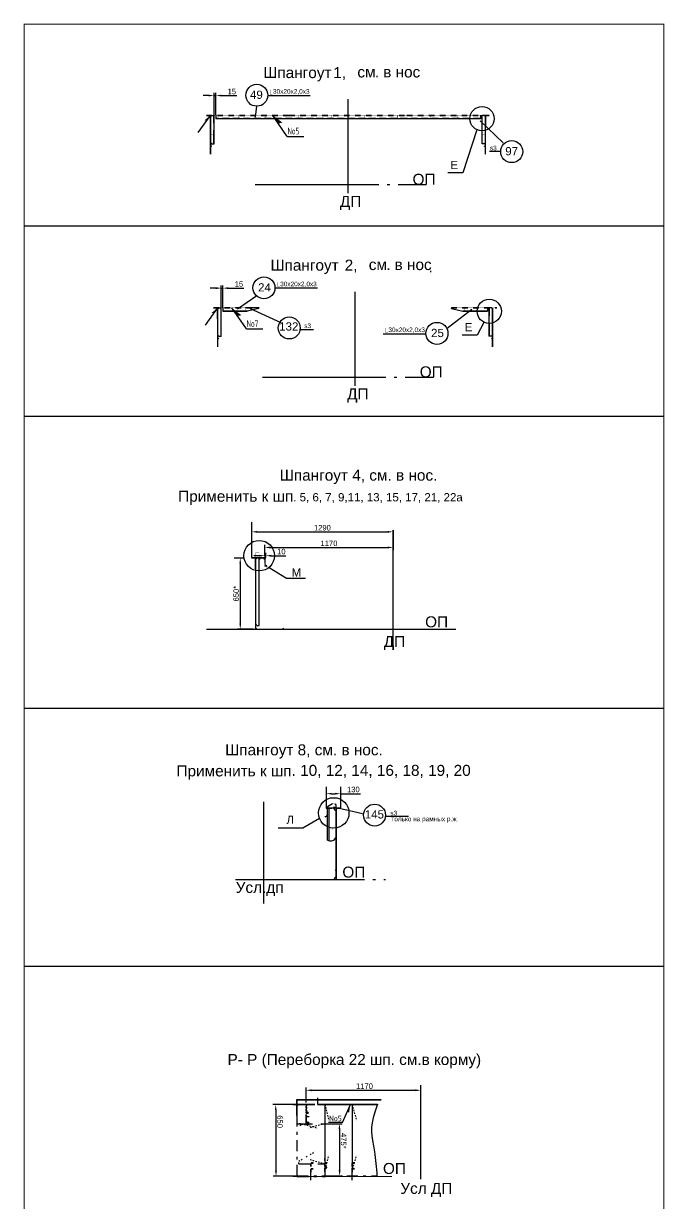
# Model space of a CAD drawing. Header units: millimetres. Extents: x -19561 to 47775, y 28910 to 69910.
# Drawn here: x 41940 to 47775, y 41092 to 51833 of the extents above; entities that cross this region are included whole.
import ezdxf
from ezdxf.enums import TextEntityAlignment as Align

# ---------------------------------------------------------------- set-up
doc = ezdxf.new("R2010")
doc.units = ezdxf.units.MM
doc.header["$MEASUREMENT"] = 0
for name, pattern in [('DASH1', [75, 50, -25]), ('DASH13', [50, 25, -25]), ('DASH2', [1300, 1125, -75, 25, -75]), ('DASH4', [175, 100, -75]), ('DASH5', [225, 100, -50, 25, -50]), ('DASH6', [25, 12.5, -12.5]), ('K5LT32768', [0]), ('K5LT32769', [0]), ('K5LT32770', [100, 50, -50]), ('K5LT32771', [1300, 1125, -75, 25, -75]), ('K5LT32772', [187.5, 125, -62.5]), ('K5LT32774', [0]), ('K5LT32777', [95.25, 63.5, -31.75]), ('K5LT32779', [25, 12.5, -12.5])]:
    doc.linetypes.add(name, pattern=pattern)
doc.styles.add('2_5', font='txt.shx', dxfattribs={"height": 2.5})
doc.styles.add('Arial', font='arial.ttf')
doc.styles.add('KTEXTSTYLE', font='GOST_AU.SHX', dxfattribs={"width": 0.96, "height": 5})
doc.styles.add('style5', font='arial.ttf', dxfattribs={"height": 3})
doc.dimstyles.new('seatech', dxfattribs={"dimscale": 20, "dimtxt": 2.5, "dimasz": 2.5, "dimexe": 1.25, "dimexo": 0, "dimtad": 1, "dimdec": 0, "dimtxsty": 'Standard', "dimcen": 2.5, "dimclrd": 7, "dimclre": 7, "dimclrt": 4, "dimadec": 0, "dimazin": 0, "dimtfac": 1, "dimtdec": 0, "dimtmove": 0, "dimatfit": 3, "dimfxl": 1.25, "dimarcsym": 0})

# ---------------------------------------------------------------- blocks, each defined once
blk = doc.blocks.new('*D2232')
at = {"color": 7, "lineweight": -2}
for p, q in [((43625, 51178), (43575, 51178)), ((43675, 50999), (43675, 51203)), ((43675, 51178), (43690, 51178)), ((43690, 50999), (43690, 51203)), ((43740, 51178), (43882, 51178))]:
    blk.add_line(p, q, dxfattribs=at)
at = {"color": 7}
for points in [[(43625, 51170), (43625, 51186), (43675, 51178)], [(43740, 51186), (43740, 51170), (43690, 51178)]]:
    blk.add_solid(points, dxfattribs=at)
at = {"layer": 'Defpoints', "color": 0}
for p in [(43690, 51178), (43675, 50999), (43690, 50999)]:
    blk.add_point(p, dxfattribs=at)
at = {"color": 4, "ltscale": 20, "insert": (43836, 51215), "char_height": 50, "attachment_point": 5}
blk.add_mtext('15', dxfattribs=at)
blk = doc.blocks.new('*D2233')
at = {"color": 7, "lineweight": -2}
for p, q in [((43690, 49425), (43640, 49425)), ((43740, 49246), (43740, 49450)), ((43740, 49425), (43755, 49425)), ((43755, 49246), (43755, 49450)), ((43805, 49425), (43947, 49425))]:
    blk.add_line(p, q, dxfattribs=at)
at = {"color": 7}
for points in [[(43690, 49416), (43690, 49433), (43740, 49425)], [(43805, 49433), (43805, 49416), (43755, 49425)]]:
    blk.add_solid(points, dxfattribs=at)
at = {"layer": 'Defpoints', "color": 0}
for p in [(43755, 49425), (43740, 49246), (43755, 49246)]:
    blk.add_point(p, dxfattribs=at)
at = {"color": 4, "ltscale": 20, "insert": (43901, 49462), "char_height": 50, "attachment_point": 5}
blk.add_mtext('15', dxfattribs=at)
blk = doc.blocks.new('*D2241')
at = {"color": 7, "linetype": 'Continuous', "lineweight": -2}
for p, q in [((43856, 46968), (43938, 46968)), ((43913, 46918), (43913, 46369)), ((44031, 46319), (43888, 46319))]:
    blk.add_line(p, q, dxfattribs=at)
at = {"color": 7}
for points in [[(43921, 46918), (43905, 46918), (43913, 46968)], [(43905, 46369), (43921, 46369), (43913, 46319)]]:
    blk.add_solid(points, dxfattribs=at)
at = {"layer": 'Defpoints', "color": 0}
for p in [(43856, 46968), (43913, 46319), (44031, 46319)]:
    blk.add_point(p, dxfattribs=at)
at = {"color": 4, "ltscale": 20, "insert": (43876, 46643), "char_height": 50, "attachment_point": 5, "rotation": 90}
blk.add_mtext('650*', dxfattribs=at)
blk = doc.blocks.new('*D2244')
at = {"color": 7, "linetype": 'Continuous', "lineweight": -2}
for p, q in [((44016, 47293), (44016, 47181)), ((44066, 47206), (45256, 47206)), ((45306, 47221), (45306, 47181))]:
    blk.add_line(p, q, dxfattribs=at)
at = {"color": 7}
for points in [[(44066, 47214), (44066, 47198), (44016, 47206)], [(45256, 47198), (45256, 47214), (45306, 47206)]]:
    blk.add_solid(points, dxfattribs=at)
at = {"layer": 'Defpoints', "color": 0}
for p in [(44016, 47293), (45306, 47221), (45306, 47206)]:
    blk.add_point(p, dxfattribs=at)
at = {"color": 4, "ltscale": 20, "insert": (44661, 47243), "char_height": 50, "attachment_point": 5}
blk.add_mtext('1290', dxfattribs=at)
blk = doc.blocks.new('*D2242')
at = {"color": 7, "linetype": 'Continuous', "lineweight": -2}
for p, q in [((45306, 47221), (45306, 47039)), ((44136, 46989), (44136, 47089)), ((44186, 47064), (45256, 47064))]:
    blk.add_line(p, q, dxfattribs=at)
at = {"color": 7}
for points in [[(44186, 47072), (44186, 47055), (44136, 47064)], [(45256, 47055), (45256, 47072), (45306, 47064)]]:
    blk.add_solid(points, dxfattribs=at)
at = {"layer": 'Defpoints', "color": 0}
for p in [(45306, 47221), (45306, 47064), (44136, 46989)]:
    blk.add_point(p, dxfattribs=at)
at = {"color": 4, "ltscale": 20, "insert": (44721, 47101), "char_height": 50, "attachment_point": 5}
blk.add_mtext('1170', dxfattribs=at)
blk = doc.blocks.new('*D2245')
at = {"color": 7, "linetype": 'Continuous', "lineweight": -2}
for p, q in [((44086, 46989), (44036, 46989)), ((44136, 46989), (44136, 47014)), ((44136, 46989), (44146, 46989)), ((44146, 46972), (44146, 47014)), ((44196, 46989), (44329, 46989))]:
    blk.add_line(p, q, dxfattribs=at)
at = {"color": 7}
for points in [[(44086, 46980), (44086, 46997), (44136, 46989)], [(44196, 46997), (44196, 46980), (44146, 46989)]]:
    blk.add_solid(points, dxfattribs=at)
at = {"layer": 'Defpoints', "color": 0}
for p in [(44136, 46989), (44146, 46989), (44146, 46972)]:
    blk.add_point(p, dxfattribs=at)
at = {"color": 4, "ltscale": 20, "insert": (44287, 47026), "char_height": 50, "attachment_point": 5}
blk.add_mtext('10', dxfattribs=at)
blk = doc.blocks.new('*D2272')
at = {"color": 7, "lineweight": -2}
for p, q in [((44522, 41992), (44211, 41991)), ((44236, 41941), (44238, 41390)), ((44525, 41341), (44214, 41340))]:
    blk.add_line(p, q, dxfattribs=at)
at = {"color": 7}
for points in [[(44244, 41941), (44228, 41941), (44236, 41991)], [(44230, 41390), (44247, 41390), (44239, 41340)]]:
    blk.add_solid(points, dxfattribs=at)
at = {"layer": 'Defpoints', "color": 0}
for p in [(44522, 41992), (44239, 41340), (44525, 41341)]:
    blk.add_point(p, dxfattribs=at)
at = {"color": 4, "ltscale": 20, "insert": (44274, 41836), "char_height": 50, "attachment_point": 5, "rotation": 270.234}
blk.add_mtext('650', dxfattribs=at)
blk = doc.blocks.new('*D2273')
at = {"color": 7, "lineweight": -2}
for p, q in [((44662, 41817), (44841, 41817)), ((44817, 41767), (44818, 41392)), ((44664, 41342), (44843, 41342))]:
    blk.add_line(p, q, dxfattribs=at)
at = {"color": 7}
for points in [[(44825, 41767), (44808, 41767), (44816, 41817)], [(44809, 41392), (44826, 41392), (44818, 41342)]]:
    blk.add_solid(points, dxfattribs=at)
at = {"layer": 'Defpoints', "color": 0}
for p in [(44662, 41817), (44664, 41342), (44818, 41342)]:
    blk.add_point(p, dxfattribs=at)
at = {"color": 4, "ltscale": 20, "insert": (44854, 41662), "char_height": 50, "attachment_point": 5, "rotation": 270.1747}
blk.add_mtext('475*', dxfattribs=at)
blk = doc.blocks.new('*D2274')
at = {"color": 7, "lineweight": -2}
for p, q in [((44512, 42012), (44512, 42147)), ((44562, 42122), (45507, 42122)), ((45557, 42012), (45557, 42147))]:
    blk.add_line(p, q, dxfattribs=at)
at = {"color": 7}
for points in [[(44562, 42130), (44562, 42113), (44512, 42122)], [(45507, 42113), (45507, 42130), (45557, 42122)]]:
    blk.add_solid(points, dxfattribs=at)
at = {"layer": 'Defpoints', "color": 0}
for p in [(45557, 42122), (44512, 42012), (45557, 42012)]:
    blk.add_point(p, dxfattribs=at)
at = {"color": 4, "ltscale": 20, "insert": (45044, 42159), "char_height": 50, "attachment_point": 5}
blk.add_mtext('1170', dxfattribs=at)
blk = doc.blocks.new('*D2276')
at = {"color": 7, "linetype": 'Continuous', "lineweight": -2}
for p, q in [((44696, 44885), (44696, 44797)), ((44746, 44822), (44776, 44822)), ((44826, 44885), (44826, 44797)), ((44826, 44822), (45009, 44822))]:
    blk.add_line(p, q, dxfattribs=at)
at = {"color": 7}
for points in [[(44746, 44830), (44746, 44814), (44696, 44822)], [(44776, 44814), (44776, 44830), (44826, 44822)]]:
    blk.add_solid(points, dxfattribs=at)
at = {"layer": 'Defpoints', "color": 0}
for p in [(44696, 44885), (44826, 44885), (44826, 44822)]:
    blk.add_point(p, dxfattribs=at)
at = {"color": 4, "ltscale": 20, "insert": (44943, 44860), "char_height": 50, "attachment_point": 5}
blk.add_mtext('130', dxfattribs=at)

msp = doc.modelspace()

# ---------------------------------------------------------------- hatches: boundary and pattern name
for points in [[(43586.48474, 50952.51631), (43606.64472, 50948.34459), (43641.11793, 50996.69926)], [(44297.19538, 50930.74331), (44259.18657, 50924.66347), (44208.43679, 50997.75227)], [(43651.77412, 49199.21813), (43671.93411, 49195.04642), (43706.40732, 49243.40109)], [(43924.43329, 49177.44514), (43886.42448, 49171.36529), (43835.6747, 49244.4541)], [(44135.77318, 46968.67393), (44140.77318, 46968.67393), (44140.77318, 46905.37565), (44141.01439, 46904.00754), (44141.70897, 46902.80448), (44142.77318, 46901.91154), (44152.77318, 46896.13804), (44154.04979, 46894.96824), (44154.71239, 46893.36851), (44154.63682, 46891.63865), (44153.83739, 46890.10276), (44152.46361, 46889.04868), (44150.77318, 46888.67393), (44135.77318, 46888.67393)], [(44705.93987, 44689.73275), (44700.93987, 44689.73275), (44700.93987, 44626.43447), (44700.69866, 44625.06637), (44700.00408, 44623.86331), (44698.93987, 44622.97036), (44688.93987, 44617.19686), (44687.66326, 44616.02706), (44687.00066, 44614.42733), (44687.0761, 44612.69747), (44687.87566, 44611.16159), (44689.24944, 44610.10751), (44690.93987, 44609.73275), (44705.93987, 44609.73275)]]:
    msp.add_hatch(color=0).paths.add_polyline_path(points)
at = {"linetype": 'Continuous'}
msp.add_hatch(color=0, dxfattribs=at).paths.add_polyline_path([(44512.14548, 41991.93517), (44517.14548, 41991.93517), (44517.14548, 41928.63689), (44517.38669, 41927.26879), (44518.08127, 41926.06573), (44519.14548, 41925.17278), (44529.14548, 41919.39928), (44530.42209, 41918.22948), (44531.08469, 41916.62975), (44531.00912, 41914.89989), (44530.20969, 41913.36401), (44528.83591, 41912.30993), (44527.14548, 41911.93517), (44512.14548, 41911.93517)])

# ---------------------------------------------------------------- linework, layer by layer
for p, q in [((44162.789, 51179.98683), (44549.89332, 51179.98683)), ((44060.67019, 51081.38942), (44049.76499, 50980.5845)), ((43689.86509, 50969.48284), (46099.86509, 50969.48284)), ((46099.86509, 50967.48284), (43689.86509, 50967.48284)), ((46285.11859, 50667.57818), (46181.91622, 50667.57818)), ((44228.07838, 49426.68866), (44615.1827, 49426.68866)), ((44062.61998, 49354.25681), (43888.15788, 49231.98535)), ((43755.15448, 49216.18467), (43976.84736, 49216.18467)), ((43978.88336, 49214.18467), (43755.15448, 49214.18467)), ((45797.28767, 49060.5528), (46020.76246, 49233.23301)), ((45938.96133, 49216.18467), (46165.15448, 49216.18467)), ((46165.15448, 49214.18467), (45938.96133, 49214.18467)), ((44462.54819, 49049.20229), (44581.346, 49049.20229)), ((45213.24295, 49009.59817), (45600.34727, 49009.59817)), ((44015.77318, 47205.98305), (44015.77318, 46971.67393)), ((44135.77318, 46988.67393), (44135.77318, 46971.67393)), ((44176.83654, 46881.45417), (44335.02321, 46783.18511)), ((44335.02321, 46783.18511), (44508.17358, 46783.18511)), ((44695.93987, 44797.04159), (44695.93987, 44689.73275)), ((44825.93987, 44797.04159), (44825.93987, 44692.73275))]:
    msp.add_line(p, q)
at = {"color": 0, "linetype": 'K5LT32771'}
for p, q in [((44894.86509, 50288.23568), (44894.86509, 51143.89704)), ((44049.42052, 50367.21239), (45606.95031, 50367.21239)), ((44960.15448, 48534.93751), (44960.15448, 49390.59886)), ((44114.7099, 48613.91422), (45672.23969, 48613.91422)), ((45558.57248, 41312.03182), (45558.57248, 42167.69317))]:
    msp.add_line(p, q, dxfattribs=at)
at = {"color": 0, "linetype": 'K5LT32768'}
for p, q in [((43529.92437, 50841.14773), (43641.23156, 50996.67074)), ((44341.23995, 50806.15231), (44208.43679, 50997.75227)), ((46096.18458, 50946.47264), (46306.58258, 50747.29001)), ((46067.2225, 50865.28982), (45939.26982, 50473.46503)), ((44341.23995, 50806.15231), (44490.57886, 50806.15231)), ((45939.26982, 50473.46503), (45804.6042, 50473.46503)), ((43595.21375, 49087.84956), (43706.52094, 49243.37257)), ((43968.47786, 49052.85414), (43835.6747, 49244.4541)), ((46132.51188, 49111.99164), (46069.32561, 48997.45037)), ((43968.47786, 49052.85414), (44117.81677, 49052.85414)), ((46069.32561, 48997.45037), (45934.65998, 48997.45037))]:
    msp.add_line(p, q, dxfattribs=at)
at = {"color": 0, "linetype": 'K5LT32770'}
for p, q in [((43604.86509, 51000.48284), (44359.03941, 51000.48284)), ((43604.86509, 50997.48284), (44359.03941, 50997.48284)), ((43689.86509, 50997.48284), (43689.86509, 50967.48284)), ((44359.03941, 51000.48284), (45430.6909, 51000.48284)), ((44359.03941, 50997.48284), (45430.6909, 50997.48284)), ((45430.6909, 51000.48284), (46184.86509, 51000.48284)), ((45430.6909, 50997.48284), (46184.86509, 50997.48284)), ((46099.86509, 50997.48284), (46099.86509, 50967.48284)), ((43670.15448, 49247.18467), (44085.38218, 49247.18467)), ((43670.15448, 49244.18467), (44085.38218, 49244.18467)), ((43755.15448, 49244.18467), (43755.15448, 49214.18467)), ((45834.22588, 49244.18467), (46250.15448, 49244.18467)), ((45835.44714, 49247.18467), (46250.15448, 49247.18467)), ((46165.15448, 49244.18467), (46165.15448, 49214.18467)), ((44135.77318, 46968.67393), (44135.77318, 46888.67393)), ((44695.93987, 44692.73275), (44825.93987, 44692.73275)), ((44695.93987, 44689.73275), (44825.93987, 44689.73275)), ((44705.93987, 44609.73275), (44705.93987, 44689.73275)), ((44700.00408, 44623.86331), (44698.93987, 44622.97036)), ((44700.69866, 44625.06637), (44700.00408, 44623.86331)), ((44700.93987, 44626.43447), (44700.69866, 44625.06637))]:
    msp.add_line(p, q, dxfattribs=at)
at = {"color": 0, "linetype": 'K5LT32769'}
for p, q in [((43640.86509, 50897.48284), (43640.86509, 50997.48284)), ((43644.86509, 50897.48284), (43644.86509, 50997.48284)), ((43651.86509, 50997.48284), (43674.86509, 50997.48284)), ((43674.86509, 50739.41796), (43674.86509, 50997.48284)), ((46114.86509, 50739.41802), (46114.86509, 50997.48284)), ((46137.86509, 50997.48284), (46114.86509, 50997.48284)), ((46144.86509, 50897.48284), (46144.86509, 50997.48284)), ((46148.86509, 50897.48284), (46148.86509, 50997.48284)), ((43642.86509, 50702.08813), (43642.86509, 50897.48284)), ((43644.86509, 50702.08813), (43644.86509, 50897.48284)), ((46144.86509, 50702.08803), (46144.86509, 50897.48284)), ((46146.86509, 50702.08803), (46146.86509, 50897.48284)), ((43642.86509, 50644.19335), (43642.86509, 50702.08813)), ((43644.86509, 50720.78518), (43644.86509, 50739.41787)), ((43647.02818, 50720.50765), (43644.86509, 50720.78518)), ((43644.86509, 50644.19335), (43644.86509, 50702.08813)), ((43648.9796, 50719.70217), (43647.02818, 50720.50765)), ((43650.52818, 50718.44759), (43648.9796, 50719.70217)), ((43651.52244, 50716.86675), (43650.52818, 50718.44759)), ((43651.86509, 50715.11437), (43651.52244, 50716.86675)), ((43651.86509, 50739.41796), (43674.86509, 50739.41796)), ((46137.86509, 50739.41802), (46114.86509, 50739.41802)), ((46137.86509, 50715.11446), (46138.20775, 50716.86684)), ((46138.20775, 50716.86684), (46139.20201, 50718.44768)), ((46139.20201, 50718.44768), (46140.75059, 50719.70226)), ((46140.75059, 50719.70226), (46142.70201, 50720.50774)), ((46142.70201, 50720.50774), (46144.86509, 50720.78527)), ((46144.86509, 50720.78527), (46144.86509, 50739.41796)), ((46144.86509, 50644.19329), (46144.86509, 50702.08803)), ((46146.86509, 50644.19329), (46146.86509, 50702.08803)), ((43706.15448, 49144.18467), (43706.15448, 49244.18467)), ((43710.15448, 49144.18467), (43710.15448, 49244.18467)), ((43717.15448, 49244.18467), (43740.15448, 49244.18467)), ((43740.15448, 48986.11979), (43740.15448, 49244.18467)), ((46180.15448, 48986.11985), (46180.15448, 49244.18467)), ((46203.15448, 49244.18467), (46180.15448, 49244.18467)), ((46210.15448, 49144.18467), (46210.15448, 49244.18467)), ((46214.15448, 49144.18467), (46214.15448, 49244.18467)), ((43708.15448, 48948.78995), (43708.15448, 49144.18467)), ((43710.15448, 48948.78995), (43710.15448, 49144.18467)), ((46210.15448, 48948.78986), (46210.15448, 49144.18467)), ((46212.15448, 48948.78986), (46212.15448, 49144.18467)), ((43710.15448, 48967.487), (43710.15448, 48986.11969)), ((43717.15448, 48986.11979), (43740.15448, 48986.11979)), ((46203.15448, 48986.11985), (46180.15448, 48986.11985)), ((46210.15448, 48967.4871), (46210.15448, 48986.11979)), ((43708.15448, 48890.89518), (43708.15448, 48948.78995)), ((43712.31756, 48967.20948), (43710.15448, 48967.487)), ((43710.15448, 48890.89518), (43710.15448, 48948.78995)), ((43714.26898, 48966.404), (43712.31756, 48967.20948)), ((43715.81756, 48965.14942), (43714.26898, 48966.404)), ((43716.81183, 48963.56858), (43715.81756, 48965.14942)), ((43717.15448, 48961.8162), (43716.81183, 48963.56858)), ((46203.15448, 48961.81629), (46203.49713, 48963.56867)), ((46203.49713, 48963.56867), (46204.49139, 48965.14951)), ((46204.49139, 48965.14951), (46206.03998, 48966.40409)), ((46206.03998, 48966.40409), (46207.99139, 48967.20957)), ((46207.99139, 48967.20957), (46210.15448, 48967.4871)), ((46210.15448, 48890.89512), (46210.15448, 48948.78986)), ((46212.15448, 48890.89512), (46212.15448, 48948.78986)), ((44765.93987, 44689.73275), (44705.93987, 44689.73275))]:
    msp.add_line(p, q, dxfattribs=at)
at = {"color": 0, "linetype": 'K5LT32772'}
for p, q in [((43672.86509, 50738.2513), (43672.86509, 50998.64953)), ((46116.86509, 50738.25136), (46116.86509, 50998.64953)), ((43738.15448, 48984.95313), (43738.15448, 49245.35135)), ((46182.15448, 48984.95319), (46182.15448, 49245.35135))]:
    msp.add_line(p, q, dxfattribs=at)
at = {"color": 0, "linetype": 'K5LT32777'}
for p, q in [((46099.86509, 50969.48284), (43689.86509, 50969.48284)), ((43972.77364, 49216.18467), (43755.15448, 49216.18467)), ((46165.15448, 49216.18467), (45941.15448, 49216.18467))]:
    msp.add_line(p, q, dxfattribs=at)
at = {"color": 2, "ltscale": 20}
for p, q in [((41944.88657, 49991.93245), (47770.45414, 49991.93245)), ((41944.88657, 48257.6058), (47770.45414, 48257.6058)), ((41944.88657, 45601.23205), (47770.45414, 45601.23205)), ((41944.88657, 43252.20734), (47770.45414, 43252.20734))]:
    msp.add_line(p, q, dxfattribs=at)
at = {"color": 2}
for p, q in [((44085.38218, 49244.18467), (43960.15448, 49244.18467)), ((44083.35135, 49238.86289), (43979.15448, 49216.18467)), ((44002.97771, 49238.01633), (44282.78257, 49110.91307)), ((44083.35135, 49238.86289), (44083.35135, 49244.7042)), ((45836.95761, 49238.86289), (45836.74418, 49243.82084)), ((45836.95761, 49238.86289), (45941.15448, 49216.18467)), ((44706.0498, 44692.77243), (44776.14452, 44692.87149)), ((44706.1594, 44701.09788), (44706.14752, 44692.87149)), ((44753.03708, 44731.14204), (44706.1594, 44701.09788)), ((44762.52438, 44703.69752), (45027.26005, 44642.84738)), ((44774.06334, 44728.5928), (44784.59999, 44719.81767)), ((44784.59999, 44700.51311), (44776.16936, 44692.93068)), ((44784.59999, 44719.81767), (44784.59999, 44700.51311)), ((45239.03248, 44618.18744), (45446.35202, 44618.18744)), ((44429.49413, 42036.90416), (45197.12217, 42036.90416)), ((44429.49413, 41995.95811), (44429.49413, 42036.90416)), ((44429.49413, 42033.63656), (45197.12217, 42033.63656)), ((44431.79103, 41995.95811), (44431.79103, 42036.90416)), ((44619.71877, 41995.98399), (44619.71877, 42053.01464))]:
    msp.add_line(p, q, dxfattribs=at)
at = {"color": 7, "linetype": 'K5LT32771'}
for p, q in [((45305.77318, 46130.30799), (45305.77318, 47221.46363)), ((43605.77318, 46318.67393), (45801.9004, 46318.67393)), ((44127.6097, 43823.6821), (44127.6097, 44747.21539)), ((43919.33682, 44039.73275), (45235.93987, 44039.73275))]:
    msp.add_line(p, q, dxfattribs=at)
at = {"color": 0}
for p, q in [((44015.77318, 46971.67393), (44145.77318, 46971.67393)), ((44015.77318, 46968.67393), (44145.77318, 46968.67393))]:
    msp.add_line(p, q, dxfattribs=at)
at = {"color": 7, "linetype": 'K5LT32769'}
for p, q in [((44051.77318, 46868.67393), (44051.77318, 46968.67393)), ((44055.77318, 46868.67393), (44055.77318, 46968.67393)), ((44062.77318, 46968.67393), (44085.77318, 46968.67393)), ((44085.77318, 46353.67392), (44085.77318, 46968.67393)), ((44053.77318, 46318.67393), (44053.77318, 46868.67393)), ((44055.77318, 46318.67393), (44055.77318, 46868.67393)), ((44055.77318, 46325.67393), (44055.77318, 46353.67393)), ((44055.77318, 46318.67393), (45876.28864, 46318.67393)), ((44062.77318, 46353.67393), (44085.77318, 46353.67392)), ((44705.93987, 44399.49821), (44705.93987, 44687.14584)), ((44721.93987, 44394.879), (44721.93987, 44689.73275)), ((44785.93987, 44589.73275), (44785.93987, 44689.73275)), ((44789.93987, 44589.73275), (44789.93987, 44689.73275)), ((44785.93987, 44039.73275), (44785.93987, 44589.73275)), ((44787.93987, 44039.73275), (44787.93987, 44589.73275)), ((43869.43691, 44039.73275), (44785.93987, 44039.73275)), ((44785.93987, 44059.73275), (44785.93987, 44119.73275))]:
    msp.add_line(p, q, dxfattribs=at)
at = {"color": 7, "linetype": 'K5LT32772'}
msp.add_line((44083.77318, 46352.50726), (44083.77318, 46969.84061), dxfattribs=at)
at = {"color": 1, "linetype": 'K5LT32770', "true_color": 0xff0000}
for p, q in [((44141.01439, 46904.00754), (44140.77318, 46905.37565)), ((44141.70897, 46902.80448), (44141.01439, 46904.00754)), ((44142.77318, 46901.91154), (44141.70897, 46902.80448)), ((44152.77318, 46896.13804), (44142.77318, 46901.91154)), ((44152.46361, 46889.04868), (44153.83739, 46890.10276)), ((44154.04979, 46894.96824), (44152.77318, 46896.13804)), ((44153.83739, 46890.10276), (44154.63682, 46891.63865)), ((44154.71239, 46893.36851), (44154.04979, 46894.96824)), ((44154.63682, 46891.63865), (44154.71239, 46893.36851)), ((44687.66326, 44616.02706), (44687.00066, 44614.42733)), ((44687.00066, 44614.42733), (44687.0761, 44612.69747)), ((44687.0761, 44612.69747), (44687.87566, 44611.16159)), ((44687.87566, 44611.16159), (44689.24944, 44610.10751))]:
    msp.add_line(p, q, dxfattribs=at)
at = {"color": 7, "linetype": 'K5LT32768'}
for p, q in [((45305.77318, 46278.67393), (45305.77318, 46358.67393)), ((44635.25633, 44595.48436), (44483.14907, 44507.66351)), ((44483.14907, 44507.66351), (44257.37311, 44507.66351))]:
    msp.add_line(p, q, dxfattribs=at)
at = {"color": 0, "linetype": 'Continuous'}
for p, q in [((44392.14548, 41994.93517), (44542.14548, 41994.93517)), ((44392.14548, 41991.93517), (44542.14548, 41991.93517)), ((44512.14548, 41831.93517), (44512.14548, 41901.93517)), ((44515.14548, 41831.93517), (44515.14548, 41901.93517)), ((44631.21432, 41994.93517), (45163.29017, 41994.93517)), ((44631.21432, 41991.93517), (45162.15922, 41991.93517)), ((44682.14548, 41991.93517), (44682.14548, 41381.93517)), ((44932.14548, 41991.93517), (44932.14548, 41381.93517)), ((44844.86779, 41827.8216), (44718.01615, 41827.8216)), ((44557.14548, 41301.93517), (44557.14548, 41381.93517)), ((44932.14548, 41301.93517), (44932.14548, 41381.93517))]:
    msp.add_line(p, q, dxfattribs=at)
at = {"color": 0, "linetype": 'DASH5'}
for p, q in [((44428.14548, 41891.93517), (44428.14548, 41991.93517)), ((44430.14548, 41341.93517), (44430.14548, 41891.93517)), ((44432.14548, 41891.93517), (44432.14548, 41991.93517)), ((44432.14548, 41341.93517), (44432.14548, 41891.93517)), ((44432.14548, 41346.93517), (44437.14548, 41341.93517)), ((44432.14548, 41341.93517), (45157.67135, 41341.93517)), ((44432.14548, 41338.93517), (45157.87718, 41338.93517)), ((44434.44553, 41338.93519), (44683.84555, 41338.93519)), ((44434.44553, 41335.43662), (44683.84555, 41335.43662)), ((44435.63596, 41333.2021), (44436.89865, 41331.9394)), ((44437.75729, 41335.32341), (44439.01999, 41334.06071)), ((44557.14548, 41333.49046), (44557.14548, 41335.59463)), ((44561.14548, 41333.49046), (44561.14548, 41335.59463)), ((44679.27017, 41334.0598), (44680.53336, 41335.32298)), ((44681.39151, 41331.93849), (44682.65469, 41333.20167))]:
    msp.add_line(p, q, dxfattribs=at)
at = {"color": 0, "linetype": 'DASH1'}
for p, q in [((44512.14548, 41821.83572), (44512.14548, 41902.01434)), ((44515.14548, 41821.83572), (44515.14548, 41902.01434)), ((44542.14548, 41994.93517), (44631.21432, 41994.93517)), ((44542.14548, 41991.93517), (44631.21432, 41991.93517))]:
    msp.add_line(p, q, dxfattribs=at)
at = {"color": 0, "linetype": 'DASH6'}
for p, q in [((44682.14548, 41991.93517), (44720.96833, 41847.04627)), ((44932.14548, 41991.93517), (44970.96833, 41847.04627)), ((44472.14548, 41816.93517), (44617.03438, 41778.11232)), ((44682.14548, 41816.93517), (44537.25658, 41778.11232)), ((44514.42752, 41516.93515), (44523.08777, 41521.93515)), ((44682.14548, 41451.93517), (44537.25658, 41490.75802)), ((44549.06848, 41536.93515), (44592.36978, 41561.93517)), ((44682.14548, 41381.93517), (44720.96833, 41526.82407)), ((44932.14548, 41381.93517), (44970.96833, 41526.82407))]:
    msp.add_line(p, q, dxfattribs=at)
at = {"color": 0, "linetype": 'Continuous', "ltscale": 5}
msp.add_line((44844.86779, 41827.8216), (44915.63409, 41990.94469), dxfattribs=at)
at = {"color": 0, "linetype": 'DASH13'}
for p, q in [((44462.14548, 41816.93517), (44534.14548, 41816.93517)), ((44462.14548, 41813.93517), (44534.14548, 41813.93517)), ((44534.14548, 41816.93517), (44542.14548, 41816.93517)), ((44534.14548, 41813.93517), (44542.14548, 41813.93517)), ((44682.14548, 41431.43517), (44682.14548, 41501.93517)), ((44685.14548, 41431.43517), (44685.14548, 41501.93517)), ((44557.14548, 41376.93517), (44557.14548, 41456.93517)), ((44560.14548, 41376.93517), (44560.14548, 41456.93517)), ((44682.14548, 41386.43517), (44682.14548, 41456.93517)), ((44685.14548, 41386.43517), (44685.14548, 41456.93517)), ((44932.14548, 41386.43517), (44932.14548, 41456.93517)), ((44932.14548, 41376.93517), (44932.14548, 41456.93517)), ((44935.14548, 41386.43517), (44935.14548, 41456.93517)), ((44935.14548, 41376.93517), (44935.14548, 41456.93517))]:
    msp.add_line(p, q, dxfattribs=at)
at = {"color": 0, "linetype": 'DASH4'}
for p, q in [((44472.14548, 41816.93517), (44682.14548, 41816.93517)), ((44445.14548, 41451.93517), (44682.14548, 41451.93517))]:
    msp.add_line(p, q, dxfattribs=at)
at = {"color": 0, "linetype": 'DASH2'}
msp.add_line((44390.29866, 41340.67821), (45293.53177, 41337.89657), dxfattribs=at)
at = {"color": 2, "ltscale": 20, "const_width": 10}
msp.add_lwpolyline([(41944.88657, 51828.13708), (47770.45414, 51828.13708), (47770.45414, 30239.26902), (41944.88657, 30239.26902)], close=True, dxfattribs=at)
at = {"const_width": 3}
for points in [[(44186.80123, 51230.77188), (44186.80123, 51191.48751), (44206.45584, 51191.48751)], [(43604.90133, 50999.10732), (46184.21133, 50999.10732)], [(43895.48559, 50997.34314), (43895.48559, 50968.66992), (43914.96763, 50968.66992)], [(44145.42588, 50997.34314), (44145.42588, 50968.66992), (44164.90792, 50968.66992)], [(44446.00521, 50997.34314), (44446.00521, 50968.66992), (44465.48725, 50968.66992)], [(44746.04678, 50997.34314), (44746.04678, 50968.66992), (44765.52882, 50968.66992)], [(45043.68341, 50997.34314), (45043.68341, 50968.66992), (45024.20137, 50968.66992)], [(45343.32153, 50997.34314), (45343.32153, 50968.66992), (45323.83949, 50968.66992)], [(45643.42687, 50997.34314), (45643.42687, 50968.66992), (45623.94484, 50968.66992)], [(45893.15399, 50997.34314), (45893.15399, 50968.66992), (45873.67195, 50968.66992)], [(44252.09062, 49477.47371), (44252.09062, 49438.18934), (44271.74522, 49438.18934)], [(43670.19071, 49245.80915), (44085.38218, 49245.80915)], [(43960.77498, 49244.04497), (43960.77498, 49215.37175), (43980.25702, 49215.37175)], [(45834.83565, 49245.31943), (46251.80596, 49245.31943)], [(45958.44337, 49244.04497), (45958.44337, 49215.37175), (45938.96133, 49215.37175)], [(45237.25518, 49060.38323), (45237.25518, 49021.09886), (45256.90979, 49021.09886)]]:
    msp.add_lwpolyline(points, dxfattribs=at)
at = {"color": 0, "linetype": 'K5LT32774', "const_width": 0.18}
for points in [[(44894.86509, 50997.48284), (43617.76512, 50997.48284), (43604.86509, 50997.48284)], [(44894.86509, 50997.48284), (46171.96507, 50997.48284), (46184.86509, 50997.48284)], [(46144.86509, 50702.08684), (46144.86509, 50704.98302), (46144.86509, 50997.48284)], [(44085.38218, 49244.18467), (43683.0545, 49244.18467), (43670.15448, 49244.18467)], [(45835.14053, 49244.18467), (46237.25445, 49244.18467), (46250.15448, 49244.18467)], [(46210.15448, 48948.78867), (46210.15448, 48951.68485), (46210.15448, 49244.18467)]]:
    msp.add_lwpolyline(points, dxfattribs=at)
at = {"color": 0, "linetype": 'K5LT32769', "const_width": 0.18}
for points in [[(43644.86509, 50702.08684), (43644.86509, 50704.98302), (43644.86509, 50997.48284)], [(43710.15448, 48948.78867), (43710.15448, 48951.68485), (43710.15448, 49244.18467)]]:
    msp.add_lwpolyline(points, dxfattribs=at)
at = {"color": 0, "linetype": 'K5LT32770', "const_width": 0.18}
for points in [[(43674.86509, 50967.48284), (43674.86509, 50907.48284), (43684.86509, 50907.48284), (43734.86509, 50957.48284), (43734.86509, 50967.48284), (43674.86509, 50967.48284)], [(43894.86509, 50997.48284), (43895.86509, 50997.48284), (43896.57219, 50997.18993), (43896.86509, 50996.48284), (43896.86509, 50971.48284), (43897.13304, 50970.48284), (43897.86509, 50969.75078), (43898.86509, 50969.48284), (43913.86509, 50969.48284), (43914.57219, 50969.18993), (43914.86509, 50968.48284), (43914.86509, 50967.48284), (43894.86509, 50967.48284), (43894.86509, 50997.48284)], [(44144.86509, 50997.48284), (44145.86509, 50997.48284), (44146.57219, 50997.18993), (44146.86509, 50996.48284), (44146.86509, 50971.48284), (44147.13304, 50970.48284), (44147.86509, 50969.75078), (44148.86509, 50969.48284), (44163.86509, 50969.48284), (44164.57219, 50969.18993), (44164.86509, 50968.48284), (44164.86509, 50967.48284), (44144.86509, 50967.48284), (44144.86509, 50997.48284)], [(44444.86509, 50997.48284), (44445.86509, 50997.48284), (44446.57219, 50997.18993), (44446.86509, 50996.48284), (44446.86509, 50971.48284), (44447.13304, 50970.48284), (44447.86509, 50969.75078), (44448.86509, 50969.48284), (44463.86509, 50969.48284), (44464.57219, 50969.18993), (44464.86509, 50968.48284), (44464.86509, 50967.48284), (44444.86509, 50967.48284), (44444.86509, 50997.48284)], [(44744.86509, 50997.48284), (44745.86509, 50997.48284), (44746.5722, 50997.18993), (44746.86509, 50996.48284), (44746.86509, 50971.48284), (44747.13304, 50970.48284), (44747.86509, 50969.75078), (44748.86509, 50969.48284), (44763.86509, 50969.48284), (44764.5722, 50969.18993), (44764.86509, 50968.48284), (44764.86509, 50967.48284), (44744.86509, 50967.48284), (44744.86509, 50997.48284)], [(45044.86509, 50997.48284), (45043.86509, 50997.48284), (45043.15799, 50997.18993), (45042.86509, 50996.48284), (45042.86509, 50971.48284), (45042.59715, 50970.48284), (45041.86509, 50969.75078), (45040.86509, 50969.48284), (45025.86509, 50969.48284), (45025.15799, 50969.18993), (45024.86509, 50968.48284), (45024.86509, 50967.48284), (45044.86509, 50967.48284), (45044.86509, 50997.48284)], [(45344.86509, 50997.48284), (45343.86509, 50997.48284), (45343.158, 50997.18993), (45342.86509, 50996.48284), (45342.86509, 50971.48284), (45342.59715, 50970.48284), (45341.86509, 50969.75078), (45340.86509, 50969.48284), (45325.86509, 50969.48284), (45325.15797, 50969.18993), (45324.86509, 50968.48284), (45324.86509, 50967.48284), (45344.86509, 50967.48284), (45344.86509, 50997.48284)], [(45644.86509, 50997.48284), (45643.86509, 50997.48284), (45643.158, 50997.18993), (45642.86509, 50996.48284), (45642.86509, 50971.48284), (45642.59715, 50970.48284), (45641.86509, 50969.75078), (45640.86509, 50969.48284), (45625.86509, 50969.48284), (45625.158, 50969.18993), (45624.86509, 50968.48284), (45624.86509, 50967.48284), (45644.86509, 50967.48284), (45644.86509, 50997.48284)], [(45894.86509, 50997.48284), (45893.86509, 50997.48284), (45893.158, 50997.18993), (45892.86509, 50996.48284), (45892.86509, 50971.48284), (45892.59715, 50970.48284), (45891.86509, 50969.75078), (45890.86509, 50969.48284), (45875.86509, 50969.48284), (45875.158, 50969.18993), (45874.86509, 50968.48284), (45874.86509, 50967.48284), (45894.86509, 50967.48284), (45894.86509, 50997.48284)], [(46114.86509, 50967.48284), (46054.86509, 50967.48284), (46054.86509, 50957.48284), (46104.86509, 50907.48284), (46114.86509, 50907.48284), (46114.86509, 50967.48284)], [(43740.15448, 49214.18467), (43740.15448, 49154.18467), (43750.15448, 49154.18467), (43800.15448, 49204.18467), (43800.15448, 49214.18467), (43740.15448, 49214.18467)], [(43960.15448, 49244.18467), (43961.15448, 49244.18467), (43961.86157, 49243.89176), (43962.15448, 49243.18467), (43962.15448, 49218.18467), (43962.42242, 49217.18467), (43963.15448, 49216.45261), (43964.15448, 49216.18467), (43979.15448, 49216.18467), (43979.86157, 49215.89176), (43980.15448, 49215.18467), (43980.15448, 49214.18467), (43960.15448, 49214.18467), (43960.15448, 49244.18467)], [(45960.15448, 49244.18467), (45959.15448, 49244.18467), (45958.44738, 49243.89176), (45958.15448, 49243.18467), (45958.15448, 49218.18467), (45957.88653, 49217.18467), (45957.15448, 49216.45261), (45956.15448, 49216.18467), (45941.15448, 49216.18467), (45940.44738, 49215.89176), (45940.15448, 49215.18467), (45940.15448, 49214.18467), (45960.15448, 49214.18467), (45960.15448, 49244.18467)], [(46180.15448, 49214.18467), (46120.15448, 49214.18467), (46120.15448, 49204.18467), (46170.15448, 49154.18467), (46180.15448, 49154.18467), (46180.15448, 49214.18467)], [(44085.77318, 46958.67393), (44085.77318, 46868.67393), (44095.77318, 46868.67393), (44135.77318, 46893.67393), (44135.77318, 46958.67393)], [(44140.77318, 46905.37565), (44140.77318, 46968.67393), (44135.77318, 46968.67393)], [(44705.93987, 44689.73275), (44700.93987, 44689.73275), (44700.93987, 44626.43447)], [(44698.93987, 44622.97036), (44688.93987, 44617.19686), (44687.66326, 44616.02706)], [(44689.24944, 44610.10751), (44690.93987, 44609.73275), (44705.93987, 44609.73275)]]:
    msp.add_lwpolyline(points, dxfattribs=at)
at = {"color": 0, "linetype": 'K5LT32779', "const_width": 0.18}
for points in [[(43644.86509, 50822.48284), (43644.86509, 50821.48284), (43645.15794, 50820.77575), (43645.86509, 50820.48284), (43670.86509, 50820.48284), (43671.86509, 50820.2149), (43672.59715, 50819.48284), (43672.86509, 50818.48284), (43672.86509, 50803.48284), (43673.15794, 50802.77572), (43673.86509, 50802.48284), (43674.86509, 50802.48284), (43674.86509, 50822.48284), (43644.86509, 50822.48284)], [(46144.86509, 50822.48284), (46144.86509, 50821.48284), (46144.57225, 50820.77575), (46143.86509, 50820.48284), (46118.86509, 50820.48284), (46117.86509, 50820.2149), (46117.13304, 50819.48284), (46116.86509, 50818.48284), (46116.86509, 50803.48284), (46116.57225, 50802.77575), (46115.86509, 50802.48284), (46114.86509, 50802.48284), (46114.86509, 50822.48284), (46144.86509, 50822.48284)], [(43710.15448, 49069.18467), (43710.15448, 49068.18467), (43710.44732, 49067.47757), (43711.15448, 49067.18467), (43736.15448, 49067.18467), (43737.15448, 49066.91672), (43737.88653, 49066.18467), (43738.15448, 49065.18467), (43738.15448, 49050.18467), (43738.44732, 49049.47754), (43739.15448, 49049.18467), (43740.15448, 49049.18467), (43740.15448, 49069.18467), (43710.15448, 49069.18467)], [(46210.15448, 49069.18467), (46210.15448, 49068.18467), (46209.86163, 49067.47757), (46209.15448, 49067.18467), (46184.15448, 49067.18467), (46183.15448, 49066.91672), (46182.42242, 49066.18467), (46182.15448, 49065.18467), (46182.15448, 49050.18467), (46181.86163, 49049.47757), (46181.15448, 49049.18467), (46180.15448, 49049.18467), (46180.15448, 49069.18467), (46210.15448, 49069.18467)]]:
    msp.add_lwpolyline(points, dxfattribs=at)
at = {"color": 2, "const_width": 3}
for points in [[(44052.97361, 46973.80416), (44052.97364, 47015.21345), (44085.87643, 47015.21343)], [(44785.93987, 44689.73275), (44785.93987, 44731.14204), (44753.03708, 44731.14204)], [(44620.53342, 41994.03723), (44620.53342, 42035.21672), (44660.84372, 42035.21672)]]:
    msp.add_lwpolyline(points, dxfattribs=at)
at = {"color": 1, "linetype": 'K5LT32770', "true_color": 0xff0000, "const_width": 0.18}
msp.add_lwpolyline([(44135.77318, 46888.67393), (44150.77318, 46888.67393), (44152.46361, 46889.04868)], dxfattribs=at)
at = {"color": 7, "linetype": 'K5LT32779', "const_width": 0.18}
for points in [[(44055.77318, 46793.67393), (44055.77318, 46792.67393), (44056.06602, 46791.96683), (44056.77318, 46791.67393), (44081.77318, 46791.67393), (44082.77318, 46791.40598), (44083.50523, 46790.67393), (44083.77318, 46789.67393), (44083.77318, 46774.67393), (44084.06602, 46773.9668), (44084.77318, 46773.67393), (44085.77318, 46773.67393), (44085.77318, 46793.67393), (44055.77318, 46793.67393)], [(44055.77318, 46793.67393), (44055.77318, 46792.67393), (44056.06602, 46791.96683), (44056.77318, 46791.67393), (44081.77318, 46791.67393), (44082.77318, 46791.40598), (44083.50523, 46790.67393), (44083.77318, 46789.67393), (44083.77318, 46774.67393), (44084.06602, 46773.9668), (44084.77318, 46773.67393), (44085.77318, 46773.67393), (44085.77318, 46793.67393), (44055.77318, 46793.67393)], [(44785.93987, 44514.73275), (44785.93987, 44513.73275), (44785.64703, 44513.02566), (44784.93987, 44512.73275), (44759.93987, 44512.73275), (44758.93987, 44512.46481), (44758.20782, 44511.73275), (44757.93987, 44510.73275), (44757.93987, 44495.73275), (44757.64703, 44495.02566), (44756.93987, 44494.73275), (44755.93987, 44494.73275), (44755.93987, 44514.73275), (44785.93987, 44514.73275)], [(44785.93987, 44514.73275), (44785.93987, 44513.73275), (44785.64703, 44513.02566), (44784.93987, 44512.73275), (44759.93987, 44512.73275), (44758.93987, 44512.46481), (44758.20782, 44511.73275), (44757.93987, 44510.73275), (44757.93987, 44495.73275), (44757.64703, 44495.02566), (44756.93987, 44494.73275), (44755.93987, 44494.73275), (44755.93987, 44514.73275), (44785.93987, 44514.73275)]]:
    msp.add_lwpolyline(points, dxfattribs=at)
at = {"color": 0, "linetype": 'DASH6'}
for points in [[(44512.14548, 41991.93517), (44517.14548, 41991.93517), (44517.14548, 41928.63689), (44517.38669, 41927.26879), (44518.08127, 41926.06573), (44519.14548, 41925.17278), (44529.14548, 41919.39928), (44530.42209, 41918.22948), (44531.08469, 41916.62975), (44531.00912, 41914.89989), (44530.20969, 41913.36401), (44528.83591, 41912.30993), (44527.14548, 41911.93517), (44512.14548, 41911.93517), (44512.14548, 41991.93517)], [(44432.14548, 41816.93517), (44432.14548, 41815.93517), (44432.43832, 41815.22808), (44433.14548, 41814.93517), (44458.14548, 41814.93517), (44459.14548, 41814.66723), (44459.87753, 41813.93517), (44460.14548, 41812.93517), (44460.14548, 41797.93517), (44460.43832, 41797.22805), (44461.14548, 41796.93517), (44462.14548, 41796.93517), (44462.14548, 41816.93517), (44432.14548, 41816.93517)], [(44432.14548, 41816.93517), (44432.14548, 41815.93517), (44432.43832, 41815.22808), (44433.14548, 41814.93517), (44458.14548, 41814.93517), (44459.14548, 41814.66723), (44459.87753, 41813.93517), (44460.14548, 41812.93517), (44460.14548, 41797.93517), (44460.43832, 41797.22805), (44461.14548, 41796.93517), (44462.14548, 41796.93517), (44462.14548, 41816.93517), (44432.14548, 41816.93517)], [(44445.14548, 41451.93517), (44445.14548, 41476.93517), (44488.44676, 41501.93515)], [(44682.14548, 41341.93517), (44687.14548, 41341.93517), (44687.14548, 41405.23346), (44687.38669, 41406.60155), (44688.08133, 41407.80461), (44689.14548, 41408.69756), (44699.14548, 41414.47107), (44700.42209, 41415.64087), (44701.08475, 41417.24058), (44701.00919, 41418.97045), (44700.20969, 41420.50632), (44698.83597, 41421.5604), (44697.14548, 41421.93517), (44682.14548, 41421.93517), (44682.14548, 41341.93517)]]:
    msp.add_lwpolyline(points, dxfattribs=at)
at = {"color": 0, "linetype": 'DASH1'}
for points in [[(44515.14548, 41892.72607), (44515.14548, 41883.25384), (44537.14548, 41883.25384), (44537.14548, 41880.8858), (44515.14548, 41880.8858), (44514.61276, 41880.93346), (44514.09714, 41881.07494), (44513.61472, 41881.30578), (44513.18088, 41881.61852), (44512.80954, 41882.00341), (44512.51242, 41882.44805), (44512.29904, 41882.93841), (44512.17599, 41883.45885), (44512.14548, 41892.72607)], [(44515.14548, 41841.14428), (44515.14548, 41831.67205), (44537.14548, 41831.67205), (44537.14548, 41829.30401), (44515.14548, 41829.30401), (44514.61276, 41829.35168), (44514.09714, 41829.49316), (44513.61472, 41829.72396), (44513.18088, 41830.03677), (44512.80954, 41830.42159), (44512.51242, 41830.86626), (44512.29904, 41831.35662), (44512.17599, 41831.87707), (44512.14548, 41841.14428)]]:
    msp.add_lwpolyline(points, dxfattribs=at)
at = {"color": 0, "linetype": 'Continuous'}
for points in [[(44515.14548, 41890.68761), (44515.14548, 41882.74816), (44537.14548, 41882.74816), (44537.14548, 41880.7633), (44515.14548, 41880.7633), (44514.61276, 41880.81097), (44514.09714, 41880.95245), (44513.61472, 41881.18328), (44513.18088, 41881.49602), (44512.80954, 41881.88091), (44512.51242, 41882.32555), (44512.29904, 41882.81591), (44512.17599, 41883.33636), (44512.14548, 41890.68761)], [(44515.14548, 41828.18273), (44515.14548, 41820.24328), (44537.14548, 41820.24328), (44537.14548, 41818.25841), (44515.14548, 41818.25841), (44514.61276, 41818.30608), (44514.09714, 41818.44756), (44513.61472, 41818.67837), (44513.18088, 41818.99117), (44512.80954, 41819.376), (44512.51242, 41819.82067), (44512.29904, 41820.31103), (44512.17599, 41820.83147), (44512.14548, 41828.18273)]]:
    msp.add_lwpolyline(points, dxfattribs=at)
at = {"color": 0, "linetype": 'DASH5'}
for points in [[(44560.14548, 41448.03719), (44560.14548, 41457.69786), (44577.14548, 41457.69786), (44577.14548, 41460.11303), (44560.14548, 41460.11303), (44559.61276, 41460.06536), (44559.09714, 41459.92388), (44558.61472, 41459.69307), (44558.18088, 41459.38028), (44557.80954, 41458.99544), (44557.51242, 41458.55077), (44557.29904, 41458.06043), (44557.17599, 41457.53998), (44557.14548, 41448.03719)], [(44560.14548, 41395.83316), (44560.14548, 41405.49384), (44577.14548, 41405.49384), (44577.14548, 41407.909), (44560.14548, 41407.909), (44559.61276, 41407.86134), (44559.09714, 41407.71986), (44558.61472, 41407.48904), (44558.18088, 41407.17625), (44557.80954, 41406.79141), (44557.51242, 41406.34675), (44557.29904, 41405.8564), (44557.17599, 41405.33595), (44557.14548, 41395.83316)], [(44685.14548, 41448.03719), (44685.14548, 41457.69786), (44702.14548, 41457.69786), (44702.14548, 41460.11303), (44685.14548, 41460.11303), (44684.61282, 41460.06536), (44684.09708, 41459.92388), (44683.61465, 41459.69307), (44683.18088, 41459.38028), (44682.80954, 41458.99544), (44682.51242, 41458.55077), (44682.29898, 41458.06043), (44682.17599, 41457.53998), (44682.14548, 41448.03719)], [(44935.14548, 41448.03719), (44935.14548, 41457.69786), (44952.14548, 41457.69786), (44952.14548, 41460.11303), (44935.14548, 41460.11303), (44934.61282, 41460.06536), (44934.09708, 41459.92388), (44933.61465, 41459.69307), (44933.18088, 41459.38028), (44932.80954, 41458.99544), (44932.51242, 41458.55077), (44932.29898, 41458.06043), (44932.17599, 41457.53998), (44932.14548, 41448.03719)], [(44935.14548, 41448.03719), (44935.14548, 41457.69786), (44952.14548, 41457.69786), (44952.14548, 41460.11303), (44935.14548, 41460.11303), (44934.61282, 41460.06536), (44934.09708, 41459.92388), (44933.61465, 41459.69307), (44933.18088, 41459.38028), (44932.80954, 41458.99544), (44932.51242, 41458.55077), (44932.29898, 41458.06043), (44932.17599, 41457.53998), (44932.14548, 41448.03719)], [(44935.14548, 41395.83316), (44935.14548, 41405.49384), (44952.14548, 41405.49384), (44952.14548, 41407.909), (44935.14548, 41407.909), (44934.61282, 41407.86134), (44934.09708, 41407.71986), (44933.61465, 41407.48904), (44933.18088, 41407.17625), (44932.80954, 41406.79141), (44932.51242, 41406.34675), (44932.29898, 41405.8564), (44932.17599, 41405.33595), (44932.14548, 41395.83316)]]:
    msp.add_lwpolyline(points, dxfattribs=at)
at = {"color": 1}
for centre in [(44063.54016, 51180.95146), (46385.11859, 50667.57818), (44128.82954, 49427.65328), (44358.92961, 49062.14755), (45703.94312, 49012.46614), (45135.95809, 44626.92257)]:
    msp.add_circle(centre, 100, dxfattribs=at)
at = {"color": 0, "linetype": 'K5LT32768'}
for centre in [(46114.86509, 50967.48284), (46180.15448, 49214.18467)]:
    msp.add_circle(centre, 110.46371, dxfattribs=at)
at = {"color": 7, "linetype": 'K5LT32768'}
for centre in [(44085.77318, 46988.67393), (44764.21999, 44646.78437)]:
    msp.add_circle(centre, 138.79235, dxfattribs=at)
at = {"color": 0, "linetype": 'K5LT32769'}
for centre, start, end in [((43644.86509, 50997.48284), 270, 0), ((46144.86509, 50997.48284), 180.000004353, 270), ((43644.86509, 50739.41796), 0, 90), ((46144.86509, 50739.41802), 90, 179.999995647), ((43710.15448, 49244.18467), 270, 0), ((46210.15448, 49244.18467), 180.000004353, 270), ((43710.15448, 48986.11979), 0, 90), ((46210.15448, 48986.11985), 90, 179.999995647)]:
    msp.add_arc(centre, 7, start, end, dxfattribs=at)
at = {"color": 7, "linetype": 'K5LT32769'}
for centre, radius, start, end in [((44055.77318, 46968.67393), 7, 270, 0), ((44055.77318, 46353.67393), 7, 0, 90), ((44055.77318, 46318.67393), 7, 0, 89.999998104), ((44305.77318, 46318.67393), 7, 90.000005083, 180.000000854), ((44785.93987, 44689.73275), 20, 180.000004353, 270), ((44785.93987, 44039.73275), 20, 90.000005083, 180), ((44785.93987, 44119.73275), 10, 90, 179.999995564)]:
    msp.add_arc(centre, radius, start, end, dxfattribs=at)
at = {"color": 0, "linetype": 'K5LT32770'}
for centre, start, end in [((44085.77318, 46968.67393), 270.0000044, 0), ((44135.77318, 46968.67393), 180.000004353, 270)]:
    msp.add_arc(centre, 10, start, end, dxfattribs=at)
at = {"color": 0, "linetype": 'DASH5'}
msp.add_arc((44432.14548, 41991.93517), 7, 270.000004399, 0, dxfattribs=at)
at = {"color": 2}
for points, knots in [([(44705.93987, 44399.49821), (44719.94727, 44394.59563), (44762.12949, 44385.86937), (44778.2891, 44413.00254), (44787.93987, 44427.89398)], [55.5030081785, 55.5030081785, 55.5030081785, 55.5030081785, 82.6752988761, 131.3488434692, 131.3488434692, 131.3488434692, 131.3488434692]), ([(45163.29017, 41994.93517), (45153.8354, 41969.9345), (45085.95315, 41774.5586), (45119.68995, 41710.55031), (45152.5575, 41415.78974), (45157.67135, 41341.93517)], [273.083233913, 273.083233913, 273.083233913, 273.083233913, 324.9327914853, 688.1418470322, 826.2525851226, 826.2525851226, 826.2525851226, 826.2525851226])]:
    msp.add_open_spline(points, degree=3, knots=knots, dxfattribs=at)
at = {"color": 0, "linetype": 'ByBlock'}
msp.add_solid([(44888.8171, 41931.86316), (44903.52149, 41914.55655), (44915.63409, 41990.94469)], dxfattribs=at)
at = {"color": 0, "linetype": 'Continuous'}
for points, invisible_edges in [([(44512.14548, 41911.93517), (44517.14548, 41928.63689), (44512.14548, 41991.93517), (44512.14548, 41911.93517)], 11), ([(44517.14548, 41928.63689), (44517.14548, 41991.93517), (44512.14548, 41991.93517), (44517.14548, 41928.63689)], 12), ([(44512.14548, 41911.93517), (44517.38669, 41927.26879), (44517.14548, 41928.63689), (44512.14548, 41911.93517)], 13), ([(44512.14548, 41911.93517), (44518.08127, 41926.06573), (44517.38669, 41927.26879), (44512.14548, 41911.93517)], 13), ([(44512.14548, 41911.93517), (44519.14548, 41925.17278), (44518.08127, 41926.06573), (44512.14548, 41911.93517)], 13), ([(44512.14548, 41911.93517), (44529.14548, 41919.39928), (44519.14548, 41925.17278), (44512.14548, 41911.93517)], 13), ([(44512.14548, 41911.93517), (44530.42209, 41918.22948), (44529.14548, 41919.39928), (44512.14548, 41911.93517)], 13), ([(44512.14548, 41911.93517), (44531.08469, 41916.62975), (44530.42209, 41918.22948), (44512.14548, 41911.93517)], 13), ([(44512.14548, 41911.93517), (44531.00912, 41914.89989), (44531.08469, 41916.62975), (44512.14548, 41911.93517)], 13), ([(44512.14548, 41911.93517), (44530.20969, 41913.36401), (44531.00912, 41914.89989), (44512.14548, 41911.93517)], 13), ([(44512.14548, 41911.93517), (44528.83591, 41912.30993), (44530.20969, 41913.36401), (44512.14548, 41911.93517)], 13), ([(44512.14548, 41911.93517), (44527.14548, 41911.93517), (44528.83591, 41912.30993), (44512.14548, 41911.93517)], 12)]:
    msp.add_3dface(points, dxfattribs=dict(at, invisible_edges=invisible_edges))

# ---------------------------------------------------------------- texts
at = {"color": 0}
for s, height, style, p in [('Шпангоут ', 100, 'Arial', (44122.96318, 51337.17226)), ('1, ', 100, 'Arial', (44759.69203, 51337.17226)), ('см', 100, 'Arial', (44979.57922, 51342.55362)), ('. ', 100, 'Arial', (45139.66653, 51342.55362)), ('в нос', 100, 'Arial', (45214.57581, 51342.55362)), ('30x20x2,0x3', 42, 'style5', (44211.40799, 51194.72286)), ('s3', 42, 'style5', (46186.65547, 50679.37005)), ('Шпангоут ', 100, 'Arial', (44188.25256, 49583.87408)), (' 2, ', 100, 'Arial', (44824.98141, 49583.87408)), ('см', 100, 'Arial', (45083.34767, 49589.25544)), ('в нос', 100, 'Arial', (45318.34426, 49589.25544)), ('. ', 100, 'Arial', (45243.43499, 49589.25544)), ('30x20x2,0x3', 42, 'style5', (44276.69737, 49441.42469)), ('s3', 42, 'style5', (44495.29133, 49060.6891)), ('30x20x2,0x3', 42, 'style5', (45261.86194, 49024.3342)), ('Шпангоут 4, см. в нос.', 100, 'Arial', (44273.01157, 47671.74376)), ('Применить к шп', 100, 'Arial', (43347.3985, 47480.28172)), ('Шпангоут 8, см. в нос.', 100, 'Arial', (43775.80589, 45171.39709)), ('Применить к шп', 100, 'Arial', (43331.93014, 44979.40709)), ('. 10, 12, 14, 16, 18, 19, 20', 100, 'Arial', (44380.71498, 44984.36595)), ('s3', 42, 'style5', (45279.99136, 44624.09972)), ('только на рамных р.ж.', 42, 'style5', (45288.81263, 44571.20099))]:
    msp.add_text(s, height=height, dxfattribs=dict(at, style=style)).set_placement(p)
at = {"color": 2, "style": 'style5'}
for s, p in [('49', (44001.52652, 51147.96042)), ('97', (46326.11059, 50633.56137)), ('24', (44075.45956, 49394.34331)), ('132', (44267.2662, 49038.23906)), ('25', (45650.57314, 48979.15616)), ('145', (45047.20849, 44596.49316))]:
    msp.add_text(s, height=75, dxfattribs=at).set_placement(p)
at = {"color": 0, "style": 'KTEXTSTYLE', "width": 0.765}
for s, p in [('No5', (44343.39737, 50823.62284)), ('No7', (43970.63528, 49070.32467))]:
    msp.add_text(s, height=62.5, dxfattribs=at).set_placement(p)
at = {"color": 0, "linetype": 'Continuous', "style": 'Arial'}
for s, p in [('E', (45861.90432, 50583.35655)), ('E', (45991.96011, 49107.34189)), ('M', (44424.45834, 46873.30743)), ('Л', (44368.26991, 44622.61077))]:
    msp.add_text(s, height=75, dxfattribs=at).set_placement(p, align=Align.TOP_CENTER)
at = {"color": 0, "style": 'Arial'}
for s, p in [('ОП', (45482.01822, 50335.76554)), ('ДП', (44820.40184, 50134.59428)), ('ОП', (45547.3076, 48582.46737)), ('ДП', (44885.69122, 48381.29611)), ('ОП', (45596.54036, 46306.55849)), ('ДП', (45219.50674, 46127.73942)), ('ОП', (44842.59181, 44028.12017)), ('Усл.дп', (43871.51942, 43888.78056)), ('ОП', (45212.52258, 41329.94592)), ('Усл ДП', (45370.71059, 41148.94668))]:
    msp.add_text(s, height=100, dxfattribs=at).set_placement(p, align=Align.BOTTOM_LEFT)
at = {"color": 6, "true_color": 0xff00ff, "style": 'Arial'}
msp.add_text('.', height=100, dxfattribs=at).set_placement((45627.30583, 49567.73001))
at = {"color": 0, "linetype": 'Continuous', "style": 'Arial'}
msp.add_text('. 5, 6, 7, 9,11, 13, 15, 17, 21, 22a', height=75, dxfattribs=at).set_placement((44395.60138, 47483.56501))
at = {"color": 116, "style": 'Arial'}
msp.add_text('Р- Р (Переборка 22 шп. см.в корму)', height=100, dxfattribs=at).set_placement((43797.0028, 42351.97569))
at = {"color": 0, "style": '2_5', "width": 0.8}
msp.add_text('No5', height=50, dxfattribs=at).set_placement((44722.47618, 41825.1671), align=Align.BOTTOM_LEFT)

# ---------------------------------------------------------------- dimensions: what is measured, and where the dimension line sits
at = {"color": 0}
for base, p1, p2, picture, middle in [((43689.9192, 51177.92715), (43674.9192, 50999.10732), (43689.9192, 50999.10732), '*D2232', (43835.75254, 51215.42715)), ((43755.20859, 49424.62898), (43740.20859, 49245.80915), (43755.20859, 49245.80915), '*D2233', (43901.04192, 49462.12898))]:
    dim = msp.add_linear_dim(base=base, p1=p1, p2=p2, dimstyle='seatech', dxfattribs=at)
    dim.commit()
    dim.dimension.update_dxf_attribs({"geometry": picture, "text_midpoint": middle})
at = {"color": 0, "linetype": 'Continuous'}
for base, p1, p2, picture, middle in [((45305.77318, 47205.98305), (44015.77318, 47292.96488), (45305.77318, 47221.46363), '*D2244', (44660.77318, 47243.48305)), ((45305.77318, 47063.55883), (44135.77318, 46988.67393), (45305.77318, 47221.46363), '*D2242', (44720.77318, 47101.05883)), ((44145.77318, 46988.67393), (44135.77318, 46988.67393), (44145.77318, 46971.67393), '*D2245', (44287.43984, 47026.17393)), ((44825.93987, 44822.04159), (44695.93987, 44884.54159), (44825.93987, 44884.54159), '*D2276', (44942.60654, 44859.54159))]:
    dim = msp.add_linear_dim(base=base, p1=p1, p2=p2, dimstyle='seatech', dxfattribs=at)
    dim.commit()
    dim.dimension.update_dxf_attribs({"geometry": picture, "text_midpoint": middle})
dim = msp.add_linear_dim(base=(43913.01418, 46318.67393), p1=(43856.31538, 46968.11155), p2=(44030.77318, 46318.67393), angle=90, text='650*', dimstyle='seatech', dxfattribs=at)
dim.commit()
dim.dimension.update_dxf_attribs({"geometry": '*D2241', "text_midpoint": (43875.51418, 46643.39274)})
at = {"color": 0}
for base, p1, p2, angle, text, picture, middle in [((45556.56491, 42121.51253), (44512.14548, 42011.93517), (45556.56491, 42011.93517), 0, '1170', '*D2274', (45043.77429, 42121.51253)), ((44238.55287, 41340.12694), (44522.14548, 41991.93517), (44524.80329, 41341.29625), 270.234048161, '650', '*D2272', (44236.52855, 41835.68517)), ((44817.94086, 41342.40577), (44662.14548, 41816.93517), (44663.59372, 41341.93517), 270.174690913, '475*', '*D2273', (44816.96814, 41661.441))]:
    dim = msp.add_linear_dim(base=base, p1=p1, p2=p2, angle=angle, text=text, dimstyle='seatech', dxfattribs=at)
    dim.commit()
    dim.dimension.update_dxf_attribs({"geometry": picture, "text_midpoint": middle, "dimtype": 161})

doc.saveas('drawing.dxf')
